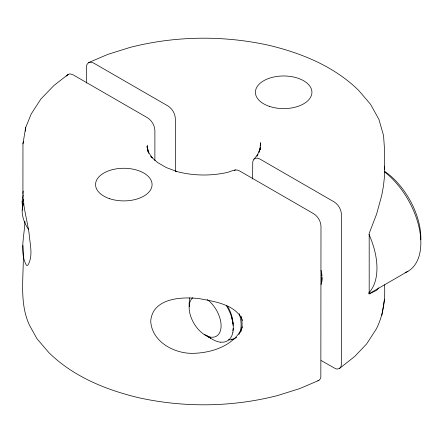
<?xml version="1.0" encoding="UTF-8"?>
<svg xmlns="http://www.w3.org/2000/svg" width="443" height="443" viewBox="0 0 443 443"><rect width="100%" height="100%" fill="white"/><g stroke="black" fill="none" stroke-linecap="round" stroke-linejoin="round"><path stroke-width="0.66" d="M24.952 221.395C24.465 235.366 19.398 252.305 26.358 265.213L27.748 265.357C33.524 256.054 29.842 243.866 29.116 233.638C27.256 220.271 23.091 207.158 22.92 193.597L22.958 143.848L23.307 141.705M321.147 360.536L335.633 368.726L336.99 369.047L339.332 368.604L354.876 356.31L366.571 344.012L376.257 329.083C383.217 315.433 385.393 299.966 384.557 284.794M86.501 83.09L86.651 65.702L87.055 64.373L88.617 62.585L107.787 54.4L129.788 47.49C175.096 35.817 223.078 35.207 268.751 45.269L269.532 45.457C302.065 53.315 334.387 66.572 358.603 90.344L370.509 104.266L377.945 117.622L378.937 119.483L383.549 135.508L384.53 149.634L384.585 169.486L384.374 177.582L383.411 186.226L381.772 195.258L376.611 214.069L369.191 233.383L369.191 293.969L376.611 290.315L378.759 287.906M260.262 147.104L260.191 149.734M260.334 145.847L260.512 142.712L259.963 149.524L259.149 152.115M23.341 199.594L22.333 203.752L22.333 210.203M22.92 193.597L23.224 191.071M232.83 332.549C233.932 326.956 233.007 321.181 231.202 315.837A30.65 17.532 57.3 0 0 226.268 305.532M154.884 160.659L154.884 130.347C154.64 125.303 151.722 120.468 147.48 117.766L73.256 74.917L70.498 73.953L69.258 74.009L68.156 74.396L53.974 85.471L40.917 98.988L31.231 113.917L25.639 127.656L25.334 131.156M381.849 315.344L384.53 299.152M22.958 143.848L25.639 127.656M189.748 297.862L189.128 303.272L189.311 306.606M259.061 152.182L260.191 148.355L256.99 156.119L257.942 154.319L253.894 159.231L252.759 161.59L252.604 178.989M242.565 326.79C234.402 346.066 210.624 353.448 191.177 353.348C172.925 352.971 151.755 341.143 150.725 321.158C152.503 297.973 181.774 296.522 199.411 298.654C214.622 301.556 235.975 304.446 242.681 320.638M232.874 330.65L233.201 328.429M66.588 76.19L68.156 74.396M22.925 245.472C24.985 271.886 17.903 300.426 29.543 325.378L36.979 338.734L48.885 352.656C73.101 376.428 105.423 389.685 137.956 397.543L138.737 397.731C184.41 407.793 232.392 407.183 277.7 395.51L299.701 388.6L318.871 380.415L320.439 378.627L320.837 377.298L320.987 226.246C320.765 221.273 317.963 216.45 313.771 213.775L239.547 170.92C235 168.052 229.983 172.41 225.371 172.853C208.941 176.148 191.819 175.699 175.661 171.203L176.619 171.441L166.269 167.548L157.531 162.503L150.792 156.529L152.231 157.824L147.89 151.356L148.87 153.206L146.976 146.472L147.857 150.958M339.332 368.604L340.9 366.81L341.448 363.947L341.448 214.434C341.226 209.456 338.424 204.638 334.232 201.958L260.008 159.109C258.175 158.029 255.517 157.514 253.894 159.231M368.825 293.875L407.975 271.277M88.617 62.585L90.959 62.142L93.722 63.1L167.941 105.955C172.183 108.657 175.101 113.486 175.345 118.53L175.345 170.898M317.769 380.803L318.871 380.415M234.353 170.322L235.482 169.957M220.736 342.173L223.51 342.146A31.852 17.46 59.2 0 0 232.841 332.56M207.9 336.669L210.674 338.048A26.569 15.339 60 0 1 204.373 334.255M210.674 338.048L206.787 335.561M231.202 315.837L232.974 322.914L233.079 325.406M147.297 145.132L148.001 150.941M23.296 194.87A34.006 21.087 61.1 0 0 22.156 201.753L22.366 203.808M22.338 205.386L22.15 201.748M384.308 166.125L384.585 169.486M321.059 270.252A33.912 19.581 60 0 1 321.059 284.583M28.59 229.502A22.604 13.052 60 0 1 23.961 203.498M227.469 306.096A26.691 14.962 55.3 0 1 232.885 322.266M232.896 322.271A26.691 13.888 58.7 0 1 232.935 323.617M207.197 299.512A22.604 13.052 60 0 1 220.287 331.176A22.604 13.052 60 0 1 197.318 328.23A22.604 13.052 60 0 1 192.866 297.674M220.747 342.201A33.059 18.379 61.8 0 1 209.567 337.466M384.408 171.762A62.17 35.894 60 0 1 419.349 228.793A62.17 35.894 60 0 1 405.079 272.661M384.989 171.585A56.427 32.577 60 0 1 420.822 239.774M369.008 234.458A62.17 35.894 60 0 1 368.654 293.05M322.039 277.512A34.006 18.119 59 0 1 321.745 282.13M321.701 273.514A34.006 19.204 56.3 0 1 321.928 275.518M228.45 339.798A34.006 18.534 62.7 0 0 230.421 339.831A34.006 18.119 59 0 0 235.067 338.474M238.871 334.603A34.006 18.119 59 0 0 241.092 323.54A34.006 19.193 56.3 0 0 239.264 313.694M236.712 337.284A34.006 18.119 59 0 1 235.637 338.12M233.539 338.923A34.006 18.113 59.1 0 1 231.429 339.249M240.732 332.2A34.006 18.113 59.1 0 0 242.061 322.947A34.006 19.215 56.3 0 0 241.108 316.197M269.543 106.42A28.258 16.313 0 0 0 311.927 92.294A28.258 16.313 0 0 0 269.543 78.162A28.258 16.313 0 0 0 269.543 106.42M109.687 198.713A28.258 16.313 0 0 0 152.076 184.581A28.258 16.313 0 0 0 109.687 170.455A28.258 16.313 0 0 0 109.687 198.713"/></g></svg>
